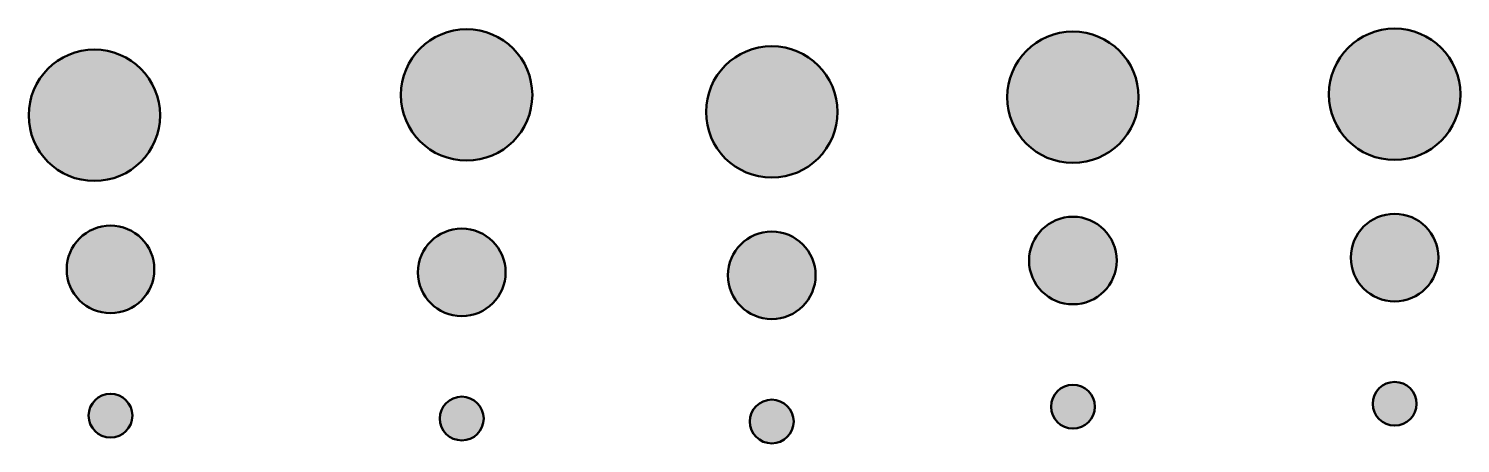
# Paper-space layout 'Círculos' of a CAD drawing. Header units: millimetres. Extents: x 28 to 158, y 102 to 139.
import ezdxf

# ---------------------------------------------------------------- set-up
doc = ezdxf.new("R2010")
doc.units = ezdxf.units.MM
for name, color, linetype, lineweight in [('Impressão', 7, 'Continuous', 50), ('R Acidentes', 5, 'Continuous', 50), ('R Biologicos', 34, 'Continuous', 50), ('R Ergonomicos', 50, 'Continuous', 50), ('R Fisico', 104, 'Continuous', 50), ('R Quimico', 1, 'Continuous', 50)]:
    doc.layers.add(name, color=color, linetype=linetype, lineweight=lineweight)

# ---------------------------------------------------------------- blocks, each defined once
blk = doc.blocks.new('Acidente Médio')
at = {"layer": 'R Acidentes'}
h = blk.add_hatch(color=5, dxfattribs=at)
h.dxf.hatch_style = 1
h.paths.add_polyline_path([(31.19, 117.44, 1), (39.19, 117.44, 1)])
at = {"layer": 'Impressão'}
blk.add_circle((35.19, 117.44), 4, dxfattribs=at)
blk = doc.blocks.new('Acidente Pequeno')
at = {"layer": 'R Acidentes'}
h = blk.add_hatch(color=5, dxfattribs=at)
h.dxf.hatch_style = 1
h.paths.add_polyline_path([(37.19, 104.08, 1), (33.19, 104.08, 1)])
at = {"layer": 'Impressão'}
blk.add_circle((35.19, 104.08), 2, dxfattribs=at)
blk = doc.blocks.new('Biológico Grande')
at = {"layer": 'R Biologicos'}
h = blk.add_hatch(color=34, dxfattribs=at)
h.dxf.hatch_style = 1
h.paths.add_polyline_path([(73.7, 133.38, 1), (61.7, 133.38, 1)])
blk.add_circle((67.7, 133.38), 6, dxfattribs=at)
blk = doc.blocks.new('Biológico Médio')
at = {"layer": 'R Biologicos'}
h = blk.add_hatch(color=34, dxfattribs=at)
h.dxf.hatch_style = 1
h.paths.add_polyline_path([(63.26, 117.17, 1), (71.26, 117.17, 1)])
at = {"layer": 'Impressão'}
blk.add_circle((67.26, 117.17), 4, dxfattribs=at)
blk = doc.blocks.new('Biológico Pequeno')
at = {"layer": 'R Biologicos'}
h = blk.add_hatch(color=34, dxfattribs=at)
h.dxf.hatch_style = 1
h.paths.add_polyline_path([(69.26, 103.81, 1), (65.26, 103.81, 1)])
blk.add_circle((67.26, 103.81), 2, dxfattribs=at)
blk = doc.blocks.new('Ergonomico Grande')
at = {"layer": 'R Ergonomicos'}
h = blk.add_hatch(color=2, dxfattribs=at)
h.dxf.hatch_style = 1
h.paths.add_polyline_path([(101.56, 131.83, 1), (89.56, 131.83, 1)])
at = {"layer": 'Impressão'}
blk.add_circle((95.56, 131.83), 6, dxfattribs=at)
blk = doc.blocks.new('ergonomico Medio')
at = {"layer": 'R Ergonomicos'}
h = blk.add_hatch(color=2, dxfattribs=at)
h.dxf.hatch_style = 1
h.paths.add_polyline_path([(99.56, 116.9, 1), (91.56, 116.9, 1)])
at = {"layer": 'Impressão'}
blk.add_circle((95.56, 116.9), 4, dxfattribs=at)
blk = doc.blocks.new('Ergonomico Pequeno')
at = {"layer": 'R Ergonomicos'}
h = blk.add_hatch(color=2, dxfattribs=at)
h.dxf.hatch_style = 1
h.paths.add_polyline_path([(97.56, 103.54, 1), (93.56, 103.54, 1)])
at = {"layer": 'Impressão'}
blk.add_circle((95.56, 103.54), 2, dxfattribs=at)
blk = doc.blocks.new('Acidentes Grande')
at = {"layer": 'R Acidentes'}
h = blk.add_hatch(color=5, dxfattribs=at)
h.dxf.hatch_style = 1
h.paths.add_polyline_path([(27.72, 131.52, 1), (39.72, 131.52, 1)])
at = {"layer": 'Impressão'}
blk.add_circle((33.72, 131.52), 6, dxfattribs=at)
blk = doc.blocks.new('Físico grande')
at = {"layer": 'R Fisico'}
h = blk.add_hatch(color=114, dxfattribs=at)
h.dxf.hatch_style = 1
h.paths.add_polyline_path([(117.05, 133.17, 1), (129.05, 133.17, 1)])
at = {"layer": 'Impressão'}
blk.add_circle((123.05, 133.17), 6, dxfattribs=at)
blk = doc.blocks.new('Físico Médio')
at = {"layer": 'R Fisico'}
h = blk.add_hatch(color=114, dxfattribs=at)
h.dxf.hatch_style = 1
h.paths.add_polyline_path([(119.05, 118.25, 1), (127.05, 118.25, 1)])
at = {"layer": 'Impressão'}
blk.add_circle((123.05, 118.25), 4, dxfattribs=at)
blk = doc.blocks.new('Físico Pequeno')
at = {"layer": 'R Fisico'}
h = blk.add_hatch(color=114, dxfattribs=at)
h.dxf.hatch_style = 1
h.paths.add_polyline_path([(121.05, 104.89, 1), (125.05, 104.89, 1)])
at = {"layer": 'Impressão'}
blk.add_circle((123.05, 104.89), 2, dxfattribs=at)
blk = doc.blocks.new('Quimico Grande')
at = {"layer": 'R Quimico'}
h = blk.add_hatch(color=1, dxfattribs=at)
h.dxf.hatch_style = 1
h.paths.add_polyline_path([(158.42, 133.44, 1), (146.42, 133.44, 1)])
at = {"layer": 'Impressão'}
blk.add_circle((152.42, 133.44), 6, dxfattribs=at)
blk = doc.blocks.new('Quimico medio')
at = {"layer": 'R Quimico'}
h = blk.add_hatch(color=1, dxfattribs=at)
h.dxf.hatch_style = 1
h.paths.add_polyline_path([(156.42, 118.52, 1), (148.42, 118.52, 1)])
at = {"layer": 'Impressão'}
blk.add_circle((152.42, 118.52), 4, dxfattribs=at)
blk = doc.blocks.new('Quimico pequeno')
at = {"layer": 'R Quimico'}
h = blk.add_hatch(color=1, dxfattribs=at)
h.dxf.hatch_style = 1
h.paths.add_polyline_path([(150.42, 105.16, 1), (154.42, 105.16, 1)])
at = {"layer": 'Impressão'}
blk.add_circle((152.42, 105.16), 2, dxfattribs=at)

psp = doc.layouts.new('Círculos')

# ---------------------------------------------------------------- block references
at = {"layer": 'R Quimico'}
for name in ['Biológico Grande', 'Físico grande', 'Quimico Grande', 'Acidentes Grande', 'Ergonomico Grande', 'Físico Médio', 'Quimico medio', 'Acidente Médio', 'Biológico Médio', 'ergonomico Medio', 'Acidente Pequeno', 'Físico Pequeno', 'Quimico pequeno', 'Biológico Pequeno', 'Ergonomico Pequeno']:
    psp.add_blockref(name, (0, 0), dxfattribs=at)

doc.saveas('drawing.dxf')
